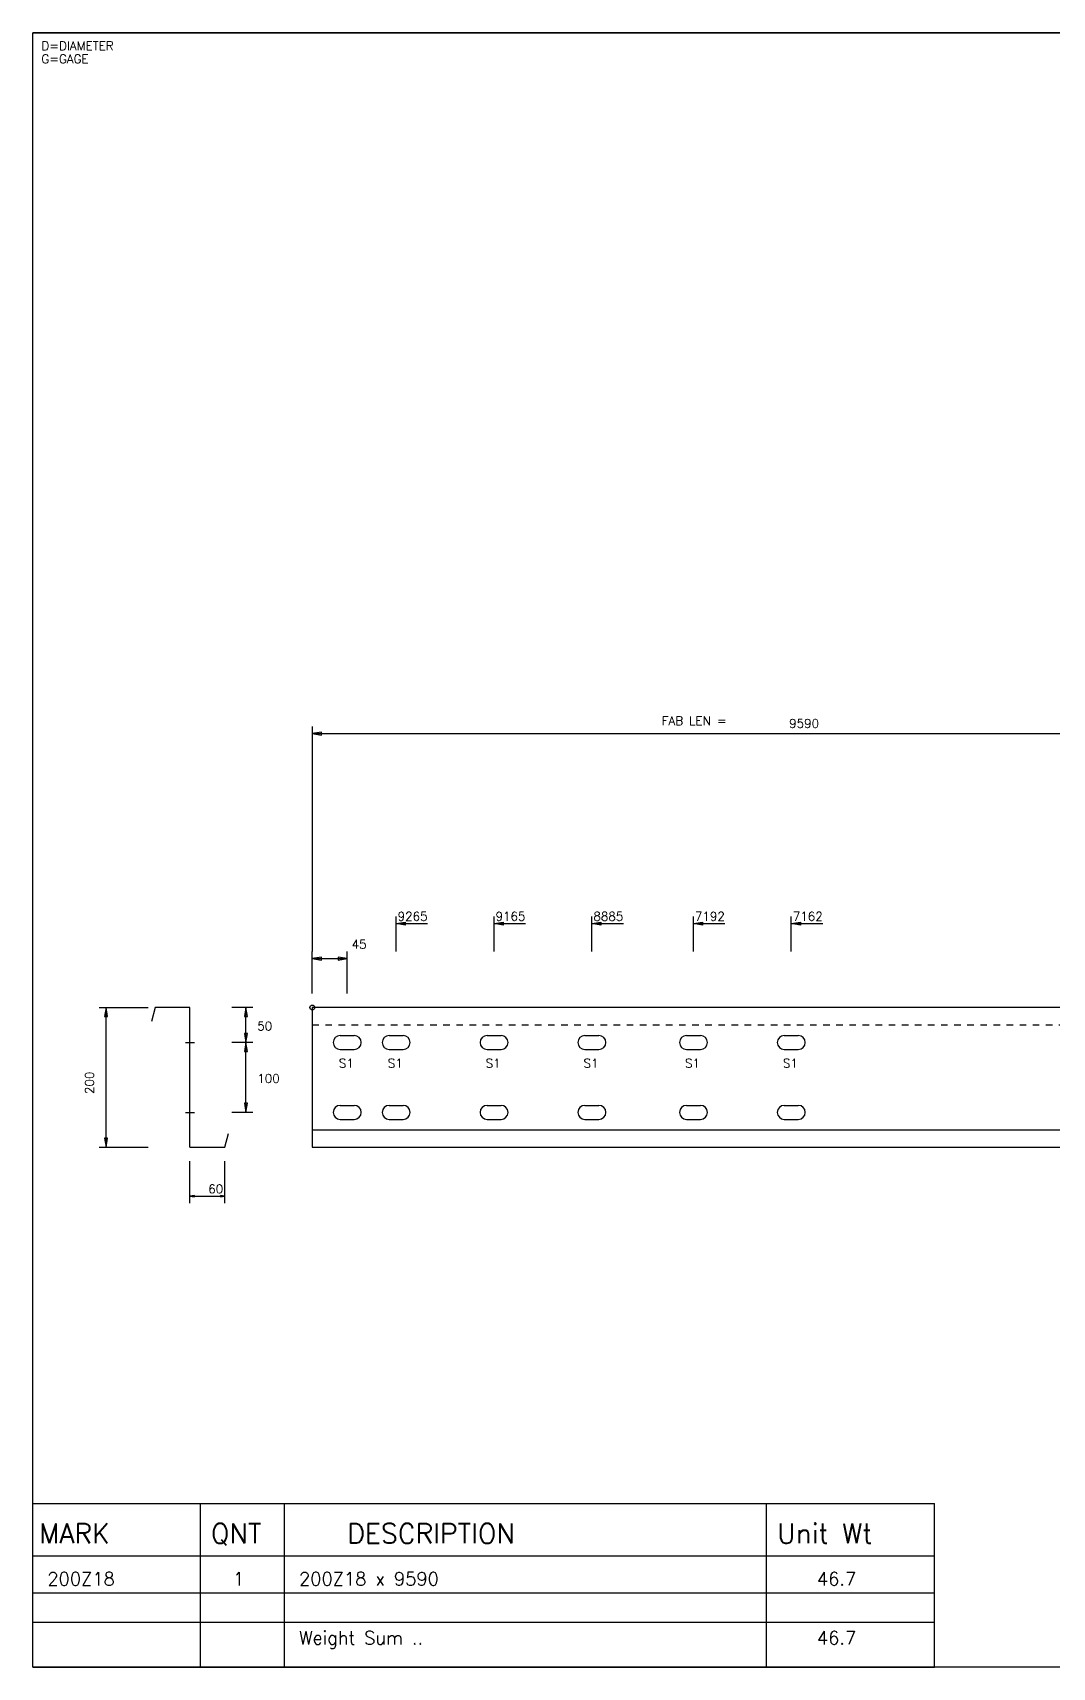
# Model space of a CAD drawing. Extents: x 0 to 420, y 0 to 297.
# Drawn here: x 0 to 185.2, y 0 to 297 of the extents above; entities that cross this region are included whole.
import ezdxf

# ---------------------------------------------------------------- set-up
doc = ezdxf.new("R2010")
doc.units = 0
doc.linetypes.add('CONTIN', pattern=[0])
doc.linetypes.add('DASHED', pattern=[2.38, 1.19, -1.19])
doc.layers.get('0').update_dxf_attribs({"linetype": 'CONTIN'})
for name, color, linetype in [('1', 7, 'CONTIN'), ('10', 7, 'CONTIN'), ('11', 7, 'CONTIN'), ('14', 7, 'CONTIN'), ('15', 6, 'CONTIN'), ('2', 7, 'CONTIN'), ('21', 7, 'CONTIN'), ('22', 7, 'CONTIN'), ('3', 1, 'CONTIN'), ('6', 4, 'CONTIN'), ('7', 3, 'DASHED')]:
    doc.layers.add(name, color=color, linetype=linetype)
doc.styles.add('SIMPLEX', font='SIMPLEX')

# ---------------------------------------------------------------- blocks, each defined once
blk = doc.blocks.new('CZEBORDR')
at = {"layer": '22'}
for p, q in [((0, 0), (0, 297)), ((0, 297), (420, 297)), ((420, 297), (420, 0)), ((420, 0), (0, 0))]:
    blk.add_line(p, q, dxfattribs=at)
blk = doc.blocks.new('LOGO')
at = {"linetype": 'CONTINUOUS'}
blk.add_line((0, 297), (-420, 297), dxfattribs=at)
at = {"layer": '14'}
for q in [(-420, 61.91), (-256.17, 0)]:
    blk.add_line((-420, 0), q, dxfattribs=at)
at = {"layer": '22'}
for p, q in [((-420, 0), (-420, 297)), ((0, 0), (-420, 0))]:
    blk.add_line(p, q, dxfattribs=at)
blk = doc.blocks.new('CZEBOLT')
at = {"layer": '21', "style": 'SIMPLEX'}
for s, p in [('D=DIAMETER', (0, 2.381)), ('G=GAGE', (0, 0))]:
    blk.add_text(s, height=1.587, dxfattribs=at).set_placement(p)
blk = doc.blocks.new('CZEPLATE')
at = {"layer": '14'}
for p, q in [((0, 29.766), (163.83, 29.766)), ((0, 0), (0, 29.766)), ((30.48, 0), (30.48, 29.766)), ((45.72, 0), (45.72, 29.766)), ((133.35, 0), (133.35, 29.766)), ((163.83, 0), (163.83, 29.766)), ((163.83, 0), (163.83, 29.766)), ((0, 20.241), (163.83, 20.241)), ((0, 13.543), (163.83, 13.543)), ((0, 8.186), (163.83, 8.186)), ((0, 0), (163.83, 0))]:
    blk.add_line(p, q, dxfattribs=at)
at = {"layer": '14', "style": 'SIMPLEX'}
for s, height, p in [('MARK', 3.572, (1.143, 22.527)), ('QNT', 3.572, (32.385, 22.527)), ('DESCRIPTION', 3.572, (57.15, 22.527)), ('Unit Wt', 3.572, (135.255, 22.527)), ('200Z18', 2.381, (2.667, 14.883)), ('  1', 2.381, (33.147, 14.883)), ('200Z18 x 9590', 2.381, (48.387, 14.883)), ('   46.7', 2.381, (137.16, 14.883)), ('Weight Sum ..', 2.381, (48.387, 4.167)), ('   46.7', 2.381, (137.16, 4.167))]:
    blk.add_text(s, height=height, dxfattribs=at).set_placement(p)
blk = doc.blocks.new('ZSECTN')
at = {"layer": '10'}
for p, q in [((-6.35, 25.4), (-6.985, 22.86)), ((0, 25.4), (-6.35, 25.4)), ((0, 0), (0, 25.4)), ((0, 0), (6.35, 0)), ((6.35, 0), (6.985, 2.54))]:
    blk.add_line(p, q, dxfattribs=at)
blk = doc.blocks.new('ARROW')
at = {"layer": '2'}
for p, q in [((0, 0), (-1.651, 0.275)), ((-1.651, 0.275), (-1.651, -0.275)), ((-1.651, -0.275), (0, 0))]:
    blk.add_line(p, q, dxfattribs=at)
blk = doc.blocks.new('TICK')
at = {"layer": '1'}
blk.add_line((-1.6, 0), (1.6, 0), dxfattribs=at)
blk = doc.blocks.new('CZESECTN')
at = {"layer": '2'}
for p, q in [((12.065, 55.88), (20.955, 55.88)), ((13.335, 30.48), (13.335, 55.88)), ((40.005, 55.88), (36.195, 55.88)), ((38.735, 49.53), (38.735, 55.88)), ((40.005, 49.53), (36.195, 49.53)), ((40.005, 49.53), (36.195, 49.53)), ((38.735, 36.83), (38.735, 49.53)), ((40.005, 36.83), (36.195, 36.83)), ((12.065, 30.48), (20.955, 30.48)), ((28.575, 20.32), (28.575, 27.94)), ((34.925, 20.32), (34.925, 27.94)), ((28.575, 21.59), (34.925, 21.59))]:
    blk.add_line(p, q, dxfattribs=at)
at = {"layer": '1'}
blk.add_blockref('ZSECTN', (28.575, 30.48), dxfattribs=at)
at = {"layer": '2'}
for p, rotation in [((13.335, 55.88), 90), ((38.735, 55.88), 90), ((38.735, 49.53), -90), ((38.735, 49.53), 90), ((38.735, 36.83), -90), ((13.335, 30.48), -90)]:
    blk.add_blockref('ARROW', p, dxfattribs=dict(at, rotation=rotation))
at = {"layer": '2', "xscale": 0.5, "yscale": 0.5, "zscale": 0.5, "rotation": 180}
blk.add_blockref('ARROW', (28.575, 21.59), dxfattribs=at)
at = {"layer": '2', "xscale": 0.5, "yscale": 0.5, "zscale": 0.5}
blk.add_blockref('ARROW', (34.925, 21.59), dxfattribs=at)
at = {"layer": '6', "xscale": 0.5, "yscale": 0.5, "zscale": 0.5}
for p in [(28.575, 49.53), (28.575, 36.83)]:
    blk.add_blockref('TICK', p, dxfattribs=at)
at = {"layer": '11', "style": 'SIMPLEX'}
for s, p in [('50', (40.799, 51.721)), ('100', (40.799, 42.196)), ('60', (31.888, 22.119))]:
    blk.add_text(s, height=1.587, dxfattribs=at).set_placement(p)
blk.add_text('200', height=1.587, rotation=90, dxfattribs=at).set_placement((11.093, 40.164))
blk = doc.blocks.new('MAG_CRCL')
at = {"layer": '15'}
blk.add_circle((0, 0), 0.889, dxfattribs=at)
blk = doc.blocks.new('WBSLOT')
at = {"layer": '6'}
for p, q in [((-1.27, 1.27), (1.27, 1.27)), ((-1.27, -1.27), (1.27, -1.27))]:
    blk.add_line(p, q, dxfattribs=at)
for centre, start, end in [((-1.27, 0), 90, 270), ((1.27, 0), 270, 90)]:
    blk.add_arc(centre, 1.27, start, end, dxfattribs=at)
blk = doc.blocks.new('CZEPIECE')
at = {"layer": '1'}
for p, q in [((394.6, 55.88), (50.8, 55.88)), ((50.8, 55.88), (50.8, 30.48)), ((394.6, 30.48), (394.6, 55.88)), ((50.8, 33.655), (394.6, 33.655)), ((50.8, 30.48), (394.6, 30.48))]:
    blk.add_line(p, q, dxfattribs=at)
at = {"layer": '2'}
for p, q in [((50.8, 106.934), (50.8, 66.04)), ((394.6, 106.934), (394.6, 66.04)), ((50.8, 105.664), (394.6, 105.664)), ((394.6, 92.71), (394.6, 85.09)), ((394.6, 91.44), (407.3, 91.44)), ((211.407, 68.421), (211.407, 74.771)), ((66.04, 66.04), (66.04, 72.39)), ((83.82, 66.04), (83.82, 72.39)), ((101.6, 66.04), (101.6, 72.39)), ((120.046, 66.04), (120.046, 72.39)), ((137.826, 66.04), (137.826, 72.39)), ((211.407, 73.501), (217.122, 73.501)), ((222.7, 66.04), (222.7, 72.39)), ((284.989, 66.04), (284.989, 72.39)), ((306.375, 66.04), (306.375, 72.39)), ((324.155, 66.04), (324.155, 72.39)), ((342.583, 66.04), (342.583, 72.39)), ((360.363, 66.04), (360.363, 72.39)), ((385.71, 66.04), (385.71, 72.39)), ((394.6, 66.04), (394.6, 72.39)), ((66.04, 71.12), (71.755, 71.12)), ((83.82, 71.12), (89.535, 71.12)), ((101.6, 71.12), (107.315, 71.12)), ((120.046, 71.12), (125.761, 71.12)), ((137.826, 71.12), (143.54, 71.12)), ((222.7, 71.12), (228.415, 71.12)), ((284.989, 71.12), (290.704, 71.12)), ((306.375, 71.12), (312.09, 71.12)), ((324.155, 71.12), (329.87, 71.12)), ((342.583, 71.12), (348.298, 71.12)), ((360.363, 71.12), (366.078, 71.12)), ((385.71, 71.12), (391.425, 71.12)), ((391.425, 71.12), (394.6, 71.12)), ((50.8, 58.42), (50.8, 66.04)), ((57.15, 58.42), (57.15, 66.04)), ((50.8, 64.77), (57.15, 64.77))]:
    blk.add_line(p, q, dxfattribs=at)
at = {"layer": '7'}
blk.add_line((50.8, 52.705), (394.6, 52.705), dxfattribs=at)
at = {"rotation": 180}
blk.add_blockref('ARROW', (394.6, 91.44), dxfattribs=at)
at = {"layer": '1', "xscale": -1}
for p in [(66.04, 71.12), (83.82, 71.12), (101.6, 71.12), (120.046, 71.12), (137.826, 71.12), (211.407, 73.501), (222.7, 71.12), (284.989, 71.12), (306.375, 71.12), (324.155, 71.12), (342.583, 71.12), (360.363, 71.12), (385.71, 71.12)]:
    blk.add_blockref('ARROW', p, dxfattribs=at)
at = {"layer": '15', "xscale": 0.5, "yscale": 0.5, "zscale": 0.5}
for p in [(50.8, 55.88), (394.6, 55.88)]:
    blk.add_blockref('MAG_CRCL', p, dxfattribs=at)
at = {"layer": '2', "rotation": 180}
for p in [(50.8, 105.664), (50.8, 64.77)]:
    blk.add_blockref('ARROW', p, dxfattribs=at)
at = {"layer": '2'}
for p in [(394.6, 105.664), (57.15, 64.77)]:
    blk.add_blockref('ARROW', p, dxfattribs=at)
at = {"layer": '2', "xscale": -1, "rotation": 180}
blk.add_blockref('ARROW', (394.6, 71.12), dxfattribs=at)
at = {"layer": '6'}
for p in [(57.15, 49.53), (66.04, 49.53), (83.82, 49.53), (101.6, 49.53), (120.046, 49.53), (137.826, 49.53), (211.407, 49.53), (222.7, 49.53), (284.989, 49.53), (306.375, 49.53), (324.155, 49.53), (342.583, 49.53), (360.363, 49.53), (385.71, 49.53), (57.15, 36.83), (66.04, 36.83), (83.82, 36.83), (101.6, 36.83), (120.046, 36.83), (137.826, 36.83), (211.407, 36.83), (222.7, 36.83), (284.989, 36.83), (306.375, 36.83), (324.155, 36.83), (342.583, 36.83), (360.363, 36.83), (385.71, 36.83)]:
    blk.add_blockref('WBSLOT', p, dxfattribs=at)
at = {"layer": '11', "style": 'SIMPLEX'}
for s, p in [('9590', (137.425, 106.701)), ('5110', (211.672, 76.412)), ('9265', (66.305, 71.649)), ('9165', (84.085, 71.649)), ('8885', (101.865, 71.649)), ('7192', (120.31, 71.649)), ('7162', (138.09, 71.649)), ('4795', (222.965, 71.649)), ('3057', (285.254, 71.649)), ('2397', (306.64, 71.649)), ('1965', (324.42, 71.649)), ('1055', (342.848, 71.649)), ('955', (360.628, 71.649)), ('45', (385.975, 71.649)), ('45', (57.944, 66.58))]:
    blk.add_text(s, height=1.587, dxfattribs=at).set_placement(p)
at = {"layer": '2', "style": 'SIMPLEX'}
for s, p in [('FAB LEN =', (114.3, 107.188)), ('TAPE', (395.87, 91.694))]:
    blk.add_text(s, height=1.587, dxfattribs=at).set_placement(p)
at = {"layer": '3', "style": 'SIMPLEX'}
for s, p in [('S1', (55.626, 44.958)), ('S1', (64.516, 44.958)), ('S1', (82.296, 44.958)), ('S1', (100.076, 44.958)), ('S1', (118.522, 44.958)), ('S1', (136.302, 44.958)), ('S1', (209.883, 44.958)), ('S1', (221.176, 44.958)), ('S1', (283.465, 44.958)), ('S1', (304.851, 44.958)), ('S1', (322.631, 44.958)), ('S1', (341.059, 44.958)), ('S1', (358.839, 44.958)), ('S1', (384.186, 44.958)), ('200Z18', (213.493, 42.386))]:
    blk.add_text(s, height=1.587, dxfattribs=at).set_placement(p)

msp = doc.modelspace()

# ---------------------------------------------------------------- block references
for name, p in [('CZEPIECE', (0, 64)), ('CZESECTN', (0, 64)), ('CZEPLATE', (0, 0))]:
    msp.add_blockref(name, p)
at = {"layer": '1'}
for name, p in [('CZEBORDR', (0, 0)), ('CZEBOLT', (1.587, 291.444))]:
    msp.add_blockref(name, p, dxfattribs=at)
at = {"layer": '2'}
msp.add_blockref('LOGO', (420, 0), dxfattribs=at)

doc.saveas('drawing.dxf')
